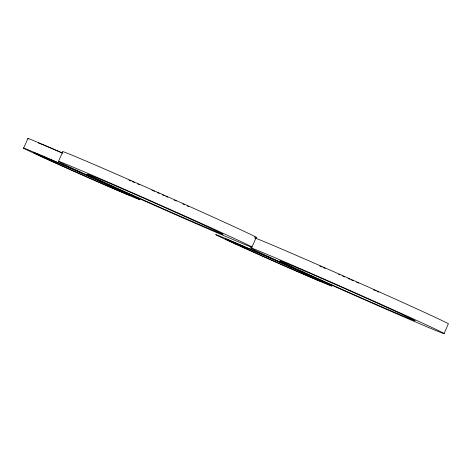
<?xml version="1.0" encoding="UTF-8"?>
<svg xmlns="http://www.w3.org/2000/svg" width="472" height="472" viewBox="0 0 472 472"><rect width="100%" height="100%" fill="white"/><g stroke="black" fill="none" stroke-linecap="round" stroke-linejoin="round"><path stroke-width="0.71" d="M23.6 148.214L27.901 138.514M58.481 161.483L62.782 151.783A106.106 1.298 23.9 0 1 165.129 195.614A106.106 1.298 23.9 0 1 254.815 237.027M251.977 247.009L256.278 237.31M444.099 333.486L448.4 323.786A106.106 1.298 23.9 0 0 348.784 278.338A106.106 1.298 23.9 0 0 254.656 238.03M319.827 266.049A74.269 0.909 23.9 0 1 321.821 266.916M323.167 267.506A74.269 0.909 23.9 0 1 325.202 268.397M338.572 274.256A74.269 0.909 23.9 0 1 339.923 274.851M342.631 276.043A74.269 0.909 23.9 0 1 344.666 276.946M347.994 278.415A74.269 0.909 23.9 0 1 349.958 279.282M351.28 279.866A74.269 0.909 23.9 0 1 353.257 280.746M356.567 282.215A74.269 0.909 23.9 0 1 358.543 283.094M373.635 289.826A74.269 0.909 23.9 0 1 375.576 290.699M376.857 291.271A74.269 0.909 23.9 0 1 378.75 292.121M129.027 180.145A74.269 0.909 23.9 0 1 131.039 181.024M132.396 181.614A74.269 0.909 23.9 0 1 134.449 182.511M137.848 184.003A74.269 0.909 23.9 0 1 139.789 184.853M151.86 190.163A74.269 0.909 23.9 0 1 154.568 191.361M157.182 192.511A74.269 0.909 23.9 0 1 159.153 193.39M162.457 194.853A74.269 0.909 23.9 0 1 164.439 195.732M165.76 196.317A74.269 0.909 23.9 0 1 167.731 197.196M174.257 200.104A74.269 0.909 23.9 0 1 176.251 200.995M182.811 203.928A74.269 0.909 23.9 0 1 184.735 204.789M187.248 205.922A74.269 0.909 23.9 0 1 188.481 206.476M38.303 142.927A53.053 0.649 23.9 0 1 49.236 147.441M49.831 147.695A53.053 0.649 23.9 0 1 62.499 153.158M28.662 138.939A63.661 0.779 23.9 0 1 62.109 152.834M283.955 263.712A106.106 1.298 23.9 0 0 442.642 333.208A106.106 1.298 23.9 0 0 315.467 275.259A106.106 1.298 23.9 0 0 283.955 263.712M302.977 271.813A74.269 0.909 23.9 0 0 414.056 320.464A74.269 0.909 23.9 0 0 325.037 279.902A74.269 0.909 23.9 0 0 302.977 271.813M235.734 244.142A63.661 0.779 23.9 0 0 330.943 285.837A63.661 0.779 23.9 0 0 254.638 251.069A63.661 0.779 23.9 0 0 235.734 244.142M242.071 246.838A53.053 0.649 23.9 0 0 321.414 281.589A53.053 0.649 23.9 0 0 257.83 252.614A53.053 0.649 23.9 0 0 242.071 246.838M110.849 185.337A74.269 0.909 23.9 0 0 221.928 233.982A74.269 0.909 23.9 0 0 132.909 193.42A74.269 0.909 23.9 0 0 110.849 185.337M91.834 177.23A106.106 1.298 23.9 0 0 250.514 246.726A106.106 1.298 23.9 0 0 123.345 188.782A106.106 1.298 23.9 0 0 91.834 177.23M43.607 157.66A63.661 0.779 23.9 0 0 138.821 199.361A63.661 0.779 23.9 0 0 62.516 164.586A63.661 0.779 23.9 0 0 43.607 157.66M49.949 160.362A53.053 0.649 23.9 0 0 129.293 195.107A53.053 0.649 23.9 0 0 65.702 166.138A53.053 0.649 23.9 0 0 49.949 160.362"/></g></svg>
